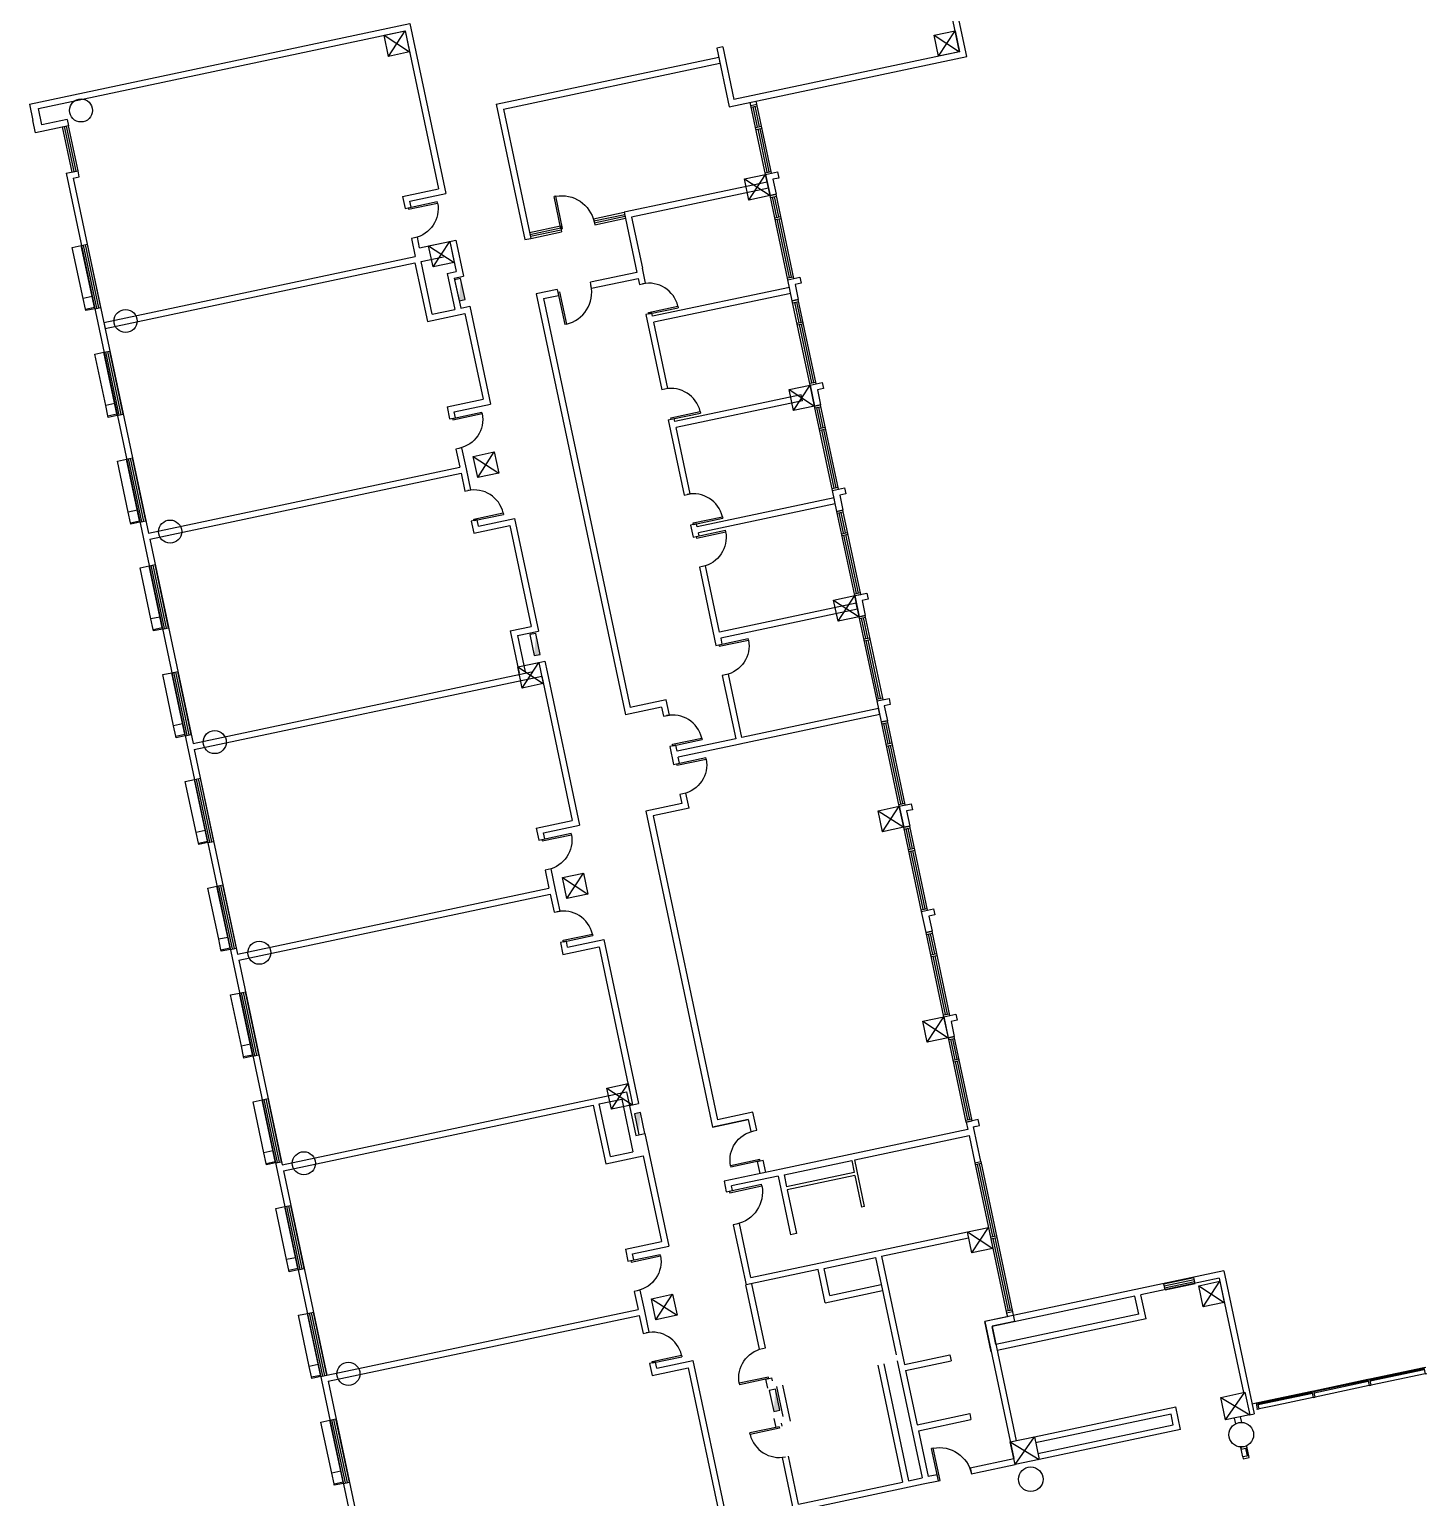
# Model space of a CAD drawing. Header units: millimetres. Extents: x -162945 to 7560, y -3558 to 130718.
# Drawn here: x -160790 to -115377, y 37888 to 85640 of the extents above; entities that cross this region are included whole.
import ezdxf

# ---------------------------------------------------------------- set-up
doc = ezdxf.new("R2010")
doc.units = ezdxf.units.MM
doc.header["$LTSCALE"] = 5
for name, color, linetype in [('A—\\M+5C3C5\\M+5B4B0', 135, 'Continuous'), ('A—\\M+5C7BD\\M+5CCE5', 7, 'Continuous'), ('E-COLS-F3$0$0S-COLS-LINE', 4, 'Continuous'), ('E1-RI-3F$0$A-GLAZ', 6, 'Continuous'), ('E1-RI-3F$0$A-WALL', 7, 'Continuous'), ('E1-RW-3F$0$A-GLAZ-CWMG', 3, 'Continuous'), ('E1-RW-3F$0$A-WALL', 7, 'Continuous'), ('XRE0$0$A-GLAZ-CWMG', 3, 'Continuous'), ('XRE0$0$A-WALL', 7, 'Continuous')]:
    doc.layers.add(name, color=color, linetype=linetype)

msp = doc.modelspace()

# ---------------------------------------------------------------- linework, layer by layer
for p, q in [((-148474, 79837), (-147521, 80039)), ((-148474, 79837), (-148464, 79789)), ((-148464, 79789), (-147510, 79990)), ((-147510, 79990), (-147521, 80039)), ((-143668, 80213), (-143722, 80202)), ((-143500, 79153), (-143722, 80202)), ((-143446, 79164), (-143668, 80213)), ((-143500, 79153), (-143446, 79164)), ((-143599, 77088), (-143545, 77099)), ((-143599, 77088), (-143377, 76038)), ((-143545, 77099), (-143323, 76050)), ((-140650, 76434), (-139696, 76636)), ((-140639, 76385), (-140650, 76434)), ((-140639, 76385), (-139685, 76587)), ((-139696, 76636), (-139685, 76587)), ((-143323, 76050), (-143377, 76038)), ((-147024, 72989), (-146071, 73191)), ((-147014, 72940), (-146060, 73142)), ((-146060, 73142), (-146071, 73191)), ((-139925, 73010), (-138971, 73212)), ((-139914, 72961), (-138961, 73163)), ((-138971, 73212), (-138961, 73163)), ((-147024, 72989), (-147014, 72940)), ((-139914, 72961), (-139925, 73010)), ((-146331, 69712), (-145377, 69914)), ((-146321, 69663), (-145367, 69865)), ((-145377, 69914), (-145367, 69865)), ((-139200, 69586), (-138246, 69788)), ((-139190, 69537), (-138236, 69739)), ((-138246, 69788), (-138236, 69739)), ((-146321, 69663), (-146331, 69712)), ((-139190, 69537), (-139200, 69586)), ((-139107, 69146), (-138153, 69348)), ((-139096, 69097), (-138142, 69299)), ((-138142, 69299), (-138153, 69348)), ((-139107, 69146), (-139096, 69097)), ((-138362, 65624), (-137408, 65826)), ((-138362, 65624), (-138351, 65575)), ((-138351, 65575), (-137397, 65777)), ((-137397, 65777), (-137408, 65826)), ((-139874, 62390), (-138920, 62592)), ((-138920, 62592), (-138910, 62543)), ((-139864, 62341), (-139874, 62390)), ((-139864, 62341), (-138910, 62543)), ((-139740, 61754), (-138786, 61956)), ((-139740, 61754), (-139729, 61705)), ((-139729, 61705), (-138775, 61907)), ((-138775, 61907), (-138786, 61956)), ((-144125, 59293), (-143171, 59495)), ((-144125, 59293), (-144115, 59244)), ((-144115, 59244), (-143161, 59446)), ((-143161, 59446), (-143171, 59495)), ((-143431, 56015), (-142477, 56217)), ((-143421, 55966), (-143431, 56015)), ((-143421, 55966), (-142467, 56168)), ((-142477, 56217), (-142467, 56168)), ((-137032, 48886), (-137986, 48684)), ((-137022, 48837), (-137976, 48635)), ((-137022, 48837), (-137032, 48886)), ((-137986, 48684), (-137976, 48635)), ((-138024, 47858), (-136975, 48080)), ((-138024, 47858), (-138013, 47805)), ((-138013, 47805), (-136963, 48027)), ((-136963, 48027), (-136975, 48080)), ((-141225, 45596), (-140272, 45798)), ((-141225, 45596), (-141215, 45547)), ((-141215, 45547), (-140261, 45749)), ((-140261, 45749), (-140272, 45798)), ((-140532, 42319), (-139578, 42521)), ((-139578, 42521), (-139567, 42472)), ((-140521, 42270), (-140532, 42319)), ((-140521, 42270), (-139567, 42472)), ((-136746, 41808, 0), (-137700, 41606, 0)), ((-137700, 41606, 0), (-137690, 41557, 0)), ((-136736, 41759, 0), (-137690, 41557, 0)), ((-136736, 41759, 0), (-136746, 41808, 0)), ((-136404, 40193, 0), (-137358, 39991, 0)), ((-136394, 40144, 0), (-137348, 39942, 0)), ((-136404, 40193, 0), (-136394, 40144, 0)), ((-137348, 39942, 0), (-137358, 39991, 0)), ((-131394, 39498), (-131448, 39486)), ((-131225, 38437), (-131448, 39486)), ((-131172, 38448), (-131394, 39498)), ((-131225, 38437), (-131172, 38448))]:
    msp.add_line(p, q)
at = {"extrusion": (0, 0, -1)}
for points in [[(146764, 77541), (146959, 77499), (146814, 76814), (146619, 76856)], [(144318, 65997), (144514, 65956), (144369, 65271), (144173, 65312)]]:
    msp.add_lwpolyline(points, close=True, dxfattribs=at)
at = {"extrusion": (0, 0, -1), "elevation": 0}
for points in [[(140967, 49688), (140772, 49730), (140917, 50415), (141113, 50373)], [(136527, 41417), (136723, 41376), (136578, 40691), (136382, 40733)]]:
    msp.add_lwpolyline(points, close=True, dxfattribs=at)
at = {"extrusion": (0, 0, -1)}
for centre, radius, start, end in [((143473, 79158), 1072, 79.5166, 168.0474), ((148469, 79813), 975, 169.5166, -101.9526), ((147019, 72965), 975, 169.5166, -101.9526), ((139102, 69121), 975, 169.5166, -101.9526), ((138356, 65599), 975, 169.5166, -101.9526), ((139734, 61730), 975, 169.5166, -101.9526), ((144120, 59268), 975, 169.5166, -101.9526), ((137027, 48861), 975, -10.4834, 78.0474), ((138018, 47831), 1072, 169.5166, -101.9526), ((141220, 45572), 975, 169.5166, -101.9526), ((136741, 41783, 0), 975, -10.4834, 78.0474), ((131199, 38443), 1072, 79.5166, 168.0474)]:
    msp.add_arc(centre, radius, start, end, dxfattribs=at)
for centre, radius, start, end in [((-140644, 76410), 975, 13.4219, 101.9526), ((-143572, 77093), 1072, -76.5781, 11.9526), ((-139920, 72986), 975, 13.4219, 101.9526), ((-146326, 69687), 975, 13.4219, 101.9526), ((-139195, 69561), 975, 13.4219, 101.9526), ((-139869, 62366), 975, 13.4219, 101.9526), ((-143426, 55991), 975, 13.4219, 101.9526), ((-140527, 42294), 975, 13.4219, 101.9526), ((-136399, 40169, 0), 975, -166.5781, -78.0474)]:
    msp.add_arc(centre, radius, start, end)
for points in [[(146764, 77541), (146764, 77541), (146619, 76856), (146814, 76814)], [(144318, 65997), (144318, 65997), (144173, 65312), (144369, 65271)], [(140967, 49688), (140967, 49688), (141113, 50373), (140917, 50415)], [(136527, 41417), (136527, 41417), (136382, 40733), (136578, 40691)]]:
    msp.add_solid(points, dxfattribs=at)
at = {"layer": 'A—\\M+5C3C5\\M+5B4B0'}
for p, q in [((-136845, 80919), (-137322, 83169)), ((-137309, 83111), (-137114, 83152)), ((-137103, 82459), (-137244, 83124)), ((-137038, 82473), (-137179, 83138)), ((-136650, 80961), (-137126, 83211)), ((-159402, 81000), (-159712, 82467)), ((-159336, 81013), (-159647, 82481)), ((-159271, 81027), (-159582, 82495)), ((-159206, 81041), (-159517, 82508)), ((-137168, 82445), (-136972, 82487)), ((-137156, 82387), (-136960, 82428)), ((-136793, 80992), (-137091, 82400)), ((-136727, 81005), (-137026, 82414)), ((-136858, 80978), (-136662, 81019)), ((-136120, 77495), (-136700, 80234)), ((-135925, 77536), (-136505, 80276)), ((-136688, 80176), (-136492, 80217)), ((-136482, 79524), (-136623, 80189)), ((-136417, 79538), (-136558, 80203)), ((-142444, 79478), (-141441, 79691)), ((-142444, 79478), (-142403, 79283)), ((-142430, 79410), (-141427, 79622)), ((-142417, 79351), (-141414, 79564)), ((-142403, 79283), (-141400, 79495)), ((-136547, 79510), (-136351, 79552)), ((-136535, 79452), (-136339, 79493)), ((-136068, 77567), (-136469, 79465)), ((-136002, 77581), (-136404, 79479)), ((-144523, 79038), (-143520, 79251)), ((-144509, 78970), (-143506, 79182)), ((-144496, 78911), (-143493, 79123)), ((-144482, 78843), (-143479, 79055)), ((-143520, 79251), (-143479, 79055)), ((-158665, 76556), (-159100, 78610)), ((-158600, 76570), (-159034, 78624)), ((-158534, 76583), (-158969, 78638)), ((-158469, 76597), (-158904, 78652)), ((-136133, 77554), (-135937, 77595)), ((-135396, 74071), (-135976, 76810)), ((-135963, 76751), (-135767, 76793)), ((-135757, 76100), (-135898, 76765)), ((-135692, 76114), (-135833, 76779)), ((-135200, 74112), (-135780, 76852)), ((-135822, 76086), (-135627, 76128)), ((-135810, 76027), (-135614, 76069)), ((-135343, 74143), (-135745, 76041)), ((-135278, 74157), (-135679, 76055)), ((-157930, 73083), (-158364, 75137)), ((-157864, 73096), (-158299, 75151)), ((-157799, 73110), (-158234, 75165)), ((-157734, 73124), (-158169, 75179)), ((-135408, 74130), (-135212, 74171)), ((-134671, 70647), (-135251, 73386)), ((-135238, 73327), (-135043, 73369)), ((-135032, 72676), (-135173, 73341)), ((-134967, 72690), (-135108, 73355)), ((-134475, 70688), (-135055, 73427)), ((-135097, 72662), (-134902, 72703)), ((-135085, 72603), (-134889, 72645)), ((-134618, 70719), (-135020, 72617)), ((-134553, 70733), (-134955, 72631)), ((-157194, 69610), (-157629, 71664)), ((-157129, 69623), (-157564, 71678)), ((-157064, 69637), (-157499, 71692)), ((-156999, 69651), (-157434, 71706)), ((-134683, 70705), (-134488, 70747)), ((-133946, 67223), (-134526, 69962)), ((-134513, 69903), (-134318, 69945)), ((-134307, 69252), (-134448, 69917)), ((-134242, 69266), (-134383, 69931)), ((-133750, 67264), (-134330, 70003)), ((-134373, 69238), (-134177, 69279)), ((-134360, 69179), (-134164, 69221)), ((-133893, 67295), (-134295, 69193)), ((-133828, 67309), (-134230, 69207)), ((-156459, 66137), (-156894, 68191)), ((-156394, 66150), (-156829, 68205)), ((-156329, 66164), (-156764, 68219)), ((-156263, 66178), (-156698, 68233)), ((-133958, 67281), (-133763, 67323)), ((-133221, 63799), (-133801, 66538)), ((-133789, 66479), (-133593, 66521)), ((-133582, 65828), (-133723, 66493)), ((-133517, 65841), (-133658, 66507)), ((-133025, 63840), (-133605, 66579)), ((-133648, 65814), (-133452, 65855)), ((-133635, 65755), (-133440, 65797)), ((-133168, 63871), (-133570, 65769)), ((-133103, 63885), (-133505, 65783)), ((-155724, 62664), (-156159, 64718)), ((-155659, 62677), (-156094, 64732)), ((-155593, 62691), (-156028, 64746)), ((-155528, 62705), (-155963, 64759)), ((-133233, 63857), (-133038, 63899)), ((-132496, 60374), (-133076, 63114)), ((-133064, 63055), (-132868, 63096)), ((-132858, 62404), (-132998, 63069)), ((-132792, 62417), (-132933, 63083)), ((-132301, 60416), (-132880, 63155)), ((-132923, 62390), (-132727, 62431)), ((-132910, 62331), (-132715, 62372)), ((-132443, 60447), (-132845, 62345)), ((-132378, 60461), (-132780, 62359)), ((-154989, 59191), (-155424, 61245)), ((-154923, 59204), (-155358, 61259)), ((-154858, 59218), (-155293, 61273)), ((-154793, 59232), (-155228, 61286)), ((-132509, 60433), (-132313, 60475)), ((-131576, 56992), (-132156, 59731)), ((-131771, 56950), (-132351, 59690)), ((-132339, 59631), (-132143, 59672)), ((-132133, 58979), (-132274, 59645)), ((-132068, 58993), (-132208, 59658)), ((-132198, 58966), (-132002, 59007)), ((-132186, 58907), (-131990, 58948)), ((-131719, 57023), (-132120, 58921)), ((-131653, 57037), (-132055, 58935)), ((-154188, 55731), (-154623, 57786)), ((-154123, 55745), (-154558, 57800)), ((-154058, 55759), (-154493, 57813)), ((-154253, 55718), (-154688, 57772)), ((-131784, 57009), (-131588, 57050)), ((-131046, 53526), (-131626, 56265)), ((-131614, 56207), (-131418, 56248)), ((-131408, 55555), (-131549, 56221)), ((-131343, 55569), (-131483, 56234)), ((-130851, 53568), (-131431, 56307)), ((-131473, 55541), (-131277, 55583)), ((-131461, 55483), (-131265, 55524)), ((-130994, 53599), (-131395, 55497)), ((-130928, 53612), (-131330, 55510)), ((-153518, 52244), (-153953, 54299)), ((-153453, 52258), (-153888, 54313)), ((-153388, 52272), (-153823, 54327)), ((-153323, 52286), (-153758, 54340)), ((-131059, 53585), (-130863, 53626)), ((-130322, 50102), (-130901, 52841)), ((-130889, 52783), (-130693, 52824)), ((-130683, 52131), (-130824, 52796)), ((-130618, 52145), (-130759, 52810)), ((-130126, 50143), (-130706, 52883)), ((-130748, 52117), (-130553, 52159)), ((-130736, 52059), (-130540, 52100)), ((-130269, 50175), (-130671, 52072)), ((-130204, 50188), (-130605, 52086)), ((-152783, 48771), (-153218, 50826)), ((-152718, 48785), (-153153, 50840)), ((-152653, 48799), (-153088, 50854)), ((-152587, 48813), (-153022, 50867)), ((-130334, 50161), (-130138, 50202)), ((-130042, 48781), (-129007, 43890)), ((-130042, 48781), (-129007, 43890)), ((-130030, 48723), (-129834, 48764)), ((-130030, 48723), (-129834, 48764)), ((-129964, 48736), (-129465, 46379)), ((-129964, 48736), (-129465, 46379)), ((-129899, 48750), (-129400, 46392)), ((-129899, 48750), (-129400, 46392)), ((-129846, 48823), (-128811, 43931)), ((-129846, 48823), (-128811, 43931)), ((-152048, 45298), (-152483, 47353)), ((-151983, 45312), (-152418, 47367)), ((-151917, 45326), (-152352, 47381)), ((-151852, 45340), (-152287, 47394)), ((-129530, 46365), (-129335, 46406)), ((-129518, 46306), (-129322, 46348)), ((-129518, 46306), (-129322, 46348)), ((-129453, 46320), (-128954, 43962)), ((-129453, 46320), (-128954, 43962)), ((-129388, 46334), (-128888, 43976)), ((-129388, 46334), (-128888, 43976)), ((-123894, 44844), (-122916, 45051)), ((-123894, 44844), (-122916, 45051)), ((-123880, 44779), (-122902, 44986)), ((-123880, 44779), (-122902, 44986)), ((-123866, 44714), (-122888, 44921)), ((-123866, 44714), (-122888, 44921)), ((-122874, 44856), (-122916, 45051)), ((-122874, 44856), (-122916, 45051)), ((-123853, 44649), (-123894, 44844)), ((-123853, 44649), (-123894, 44844)), ((-123853, 44649), (-122874, 44856)), ((-123853, 44649), (-122874, 44856)), ((-128823, 43990), (-129019, 43948)), ((-128823, 43990), (-129019, 43948)), ((-151313, 41825), (-151748, 43880)), ((-151247, 41839), (-151682, 43894)), ((-151182, 41853), (-151617, 43907)), ((-151117, 41867), (-151552, 43921)), ((-115435, 42112), (-117196, 41739)), ((-115428, 42082), (-117189, 41709)), ((-117184, 41685), (-115423, 42057)), ((-115423, 42057), (-115428, 42082)), ((-117254, 41727), (-119015, 41354)), ((-117248, 41697), (-119009, 41324)), ((-119004, 41299), (-117243, 41672)), ((-117243, 41672), (-117248, 41697)), ((-117189, 41709), (-117184, 41685)), ((-115393, 41916), (-117154, 41544)), ((-119074, 41342), (-120835, 40969)), ((-119068, 41312), (-120829, 40939)), ((-120823, 40914), (-119062, 41287)), ((-119033, 41146), (-120360, 40865)), ((-119062, 41287), (-119068, 41312)), ((-119009, 41324), (-119004, 41299)), ((-117213, 41531), (-118974, 41158)), ((-120894, 40956), (-121021, 40930)), ((-120894, 40956), (-121021, 40930)), ((-120835, 40969), (-120894, 40956)), ((-120894, 40956), (-120852, 40761)), ((-120852, 40761), (-120882, 40755)), ((-120852, 40761), (-120794, 40773)), ((-120794, 40773), (-120835, 40969)), ((-120360, 40865), (-120794, 40773)), ((-150577, 38352), (-151012, 40407)), ((-150512, 38366), (-150947, 40421)), ((-150447, 38380), (-150882, 40434)), ((-150382, 38394), (-150817, 40448)), ((-121192, 39564), (-121388, 39523)), ((-121388, 39523), (-121376, 39464)), ((-121322, 39211), (-121386, 39513)), ((-121376, 39464), (-121180, 39506)), ((-121126, 39252), (-121322, 39211)), ((-121322, 39211), (-121309, 39152)), ((-121309, 39152), (-121114, 39194)), ((-121235, 39494), (-121181, 39241)), ((-121156, 39246), (-121210, 39499)), ((-121180, 39506), (-121192, 39564)), ((-121126, 39252), (-121190, 39555)), ((-121114, 39194), (-121126, 39252))]:
    msp.add_line(p, q, dxfattribs=at)
at = {"layer": 'A—\\M+5C3C5\\M+5B4B0', "extrusion": (0, 0, -1)}
for p, q in [((-115376, 42125), (-115435, 42112)), ((-115435, 42112), (-115393, 41916)), ((-117196, 41739), (-117254, 41727)), ((-117254, 41727), (-117213, 41531)), ((-117154, 41544), (-117196, 41739)), ((-115393, 41916), (-115335, 41929)), ((-119015, 41354), (-119074, 41342)), ((-119074, 41342), (-119033, 41146)), ((-119033, 41146), (-118974, 41158)), ((-118974, 41158), (-119015, 41354)), ((-117213, 41531), (-117154, 41544))]:
    msp.add_line(p, q, dxfattribs=at)
at = {"layer": 'A—\\M+5C3C5\\M+5B4B0', "color": 8}
for points in [[(-158748, 76947), (-159041, 76885), (-159393, 78548), (-159100, 78610)], [(-158969, 76543), (-159041, 76885), (-159041, 76885)], [(-158665, 76556), (-158958, 76494), (-158969, 76543), (-158675, 76605)], [(-158012, 73474), (-158306, 73412), (-158658, 75075), (-158364, 75137)], [(-158233, 73069), (-158306, 73412), (-158306, 73412)], [(-157930, 73083), (-158223, 73021), (-158233, 73069), (-157940, 73132)], [(-157277, 70001), (-157571, 69939), (-157923, 71602), (-157629, 71664)], [(-157498, 69596), (-157571, 69939), (-157571, 69939)], [(-157194, 69610), (-157488, 69548), (-157498, 69596), (-157205, 69659)], [(-156542, 66528), (-156835, 66466), (-157188, 68129), (-156894, 68191)], [(-156763, 66123), (-156835, 66466), (-156835, 66466)], [(-156459, 66137), (-156753, 66074), (-156763, 66123), (-156469, 66186)], [(-155807, 63055), (-156100, 62993), (-156452, 64656), (-156159, 64718)], [(-156028, 62650), (-156100, 62993), (-156100, 62993)], [(-155724, 62664), (-156017, 62601), (-156028, 62650), (-155734, 62713)], [(-155072, 59582), (-155365, 59520), (-155717, 61183), (-155424, 61245)], [(-155293, 59177), (-155365, 59520), (-155365, 59520)], [(-154989, 59191), (-155282, 59128), (-155293, 59177), (-154999, 59239)], [(-154336, 56109), (-154630, 56047), (-154982, 57710), (-154688, 57772)], [(-154557, 55704), (-154630, 56047), (-154630, 56047)], [(-154253, 55718), (-154547, 55655), (-154557, 55704), (-154264, 55766)], [(-153601, 52636), (-153895, 52574), (-154247, 54237), (-153953, 54299)], [(-153822, 52231), (-153895, 52574), (-153895, 52574)], [(-153518, 52244), (-153812, 52182), (-153822, 52231), (-153529, 52293)], [(-152866, 49163), (-153159, 49101), (-153511, 50764), (-153218, 50826)], [(-153087, 48758), (-153159, 49101), (-153159, 49101)], [(-152783, 48771), (-153077, 48709), (-153087, 48758), (-152793, 48820)], [(-152131, 45690), (-152424, 45628), (-152776, 47291), (-152483, 47353)], [(-152352, 45285), (-152424, 45628), (-152424, 45628)], [(-152048, 45298), (-152341, 45236), (-152352, 45285), (-152058, 45347)], [(-151395, 42217), (-151689, 42155), (-152041, 43818), (-151748, 43880)], [(-151616, 41812), (-151689, 42155), (-151689, 42155)], [(-151313, 41825), (-151606, 41763), (-151616, 41812), (-151323, 41874)], [(-150660, 38744), (-150954, 38682), (-151306, 40345), (-151012, 40407)], [(-150881, 38339), (-150954, 38682), (-150954, 38682)], [(-150577, 38352), (-150871, 38290), (-150881, 38339), (-150588, 38401)]]:
    msp.add_lwpolyline(points, dxfattribs=at)
at = {"layer": 'A—\\M+5C7BD\\M+5CCE5'}
for p, q in [((-130299, 84758), (-131293, 89454)), ((-130299, 84758), (-131293, 89454)), ((-130536, 84912), (-131447, 89217)), ((-130536, 84912), (-131447, 89217)), ((-160790, 83210), (-148414, 85830)), ((-160494, 83068), (-148568, 85593)), ((-148568, 85593), (-147481, 80456)), ((-148414, 85830), (-147244, 80302)), ((-138236, 85071), (-137874, 83359)), ((-138236, 85071), (-137874, 83359)), ((-145610, 83204), (-138370, 84736)), ((-145372, 83049), (-138328, 84541)), ((-138370, 84736), (-138328, 84541)), ((-130536, 84912), (-137874, 83359)), ((-130536, 84912), (-137874, 83359)), ((-160790, 83210), (-160676, 82672)), ((-145610, 83204), (-144678, 78801)), ((-137322, 83169), (-137342, 83267)), ((-137322, 83169), (-137126, 83211)), ((-137126, 83211), (-137147, 83309)), ((-160594, 82280), (-160676, 82672)), ((-160381, 82530), (-160494, 83068)), ((-159558, 82704), (-160381, 82530)), ((-159558, 82704), (-159517, 82508)), ((-145372, 83049), (-144482, 78843)), ((-159517, 82508), (-160594, 82280)), ((-159597, 80958), (-159206, 81041)), ((-159597, 80958), (-149764, 34512)), ((-159360, 80804), (-159165, 80845)), ((-159360, 80804), (-156916, 69260)), ((-159165, 80845), (-159206, 81041)), ((-136845, 80919), (-136650, 80961)), ((-148655, 80208), (-147481, 80456)), ((-148418, 80054), (-147244, 80302)), ((-136794, 80675), (-141441, 79691)), ((-136752, 80479), (-141204, 79536)), ((-148655, 80208), (-148572, 79817)), ((-148572, 79817), (-148376, 79858)), ((-148376, 79858), (-148418, 80054)), ((-141441, 79691), (-141027, 77734)), ((-141204, 79536), (-140852, 77873)), ((-148170, 78880), (-148365, 78838)), ((-148365, 78838), (-148241, 78251)), ((-148097, 78537), (-148170, 78880)), ((-144678, 78801), (-144482, 78843)), ((-148097, 78537), (-146923, 78786)), ((-147119, 78744), (-146912, 77766)), ((-146923, 78786), (-146675, 77612)), ((-158366, 76108), (-148241, 78251)), ((-158324, 75912), (-148248, 78045)), ((-148248, 78045), (-147844, 76138)), ((-148052, 78087), (-147319, 78242)), ((-147690, 76375), (-148052, 78087)), ((-147205, 77704), (-146912, 77766)), ((-147205, 77704), (-146957, 76530)), ((-146968, 77550), (-146675, 77612)), ((-146968, 77550), (-146761, 76571)), ((-141027, 77734), (-142543, 77413)), ((-142502, 77218), (-142543, 77413)), ((-142502, 77218), (-140986, 77539)), ((-140986, 77539), (-140944, 77343)), ((-143619, 77185), (-144305, 77040)), ((-144305, 77040), (-141405, 63344)), ((-144068, 76886), (-143578, 76990)), ((-144068, 76886), (-141251, 63581)), ((-143619, 77185), (-143578, 76990)), ((-136069, 77250), (-140521, 76308)), ((-136027, 77055), (-140479, 76112)), ((-147690, 76375), (-146957, 76530)), ((-146761, 76571), (-146467, 76634)), ((-146467, 76634), (-145794, 73454)), ((-140541, 76406), (-140737, 76365)), ((-140521, 76308), (-140541, 76406)), ((-158366, 76108), (-158324, 75912)), ((-147844, 76138), (-146624, 76396)), ((-146622, 76396), (-146031, 73608)), ((-140737, 76365), (-140219, 73919)), ((-140024, 73960), (-140479, 76112)), ((-147205, 73360), (-146031, 73608)), ((-140024, 73960), (-140219, 73919)), ((-135687, 73754), (-139796, 72884)), ((-135645, 73558), (-139754, 72688)), ((-135645, 73558), (-135687, 73754)), ((-147205, 73360), (-147122, 72969)), ((-146968, 73206), (-145794, 73454)), ((-146927, 73010), (-146968, 73206)), ((-147122, 72969), (-146927, 73010)), ((-140012, 72940), (-139817, 72982)), ((-140012, 72940), (-139494, 70495)), ((-139796, 72884), (-139817, 72982)), ((-139299, 70536), (-139754, 72688)), ((-146719, 72032), (-146915, 71990)), ((-146915, 71990), (-146791, 71403)), ((-146554, 71249), (-146719, 72032)), ((-156916, 69260), (-146791, 71403)), ((-156874, 69064), (-146749, 71207)), ((-146749, 71207), (-146625, 70621)), ((-146430, 70662), (-146574, 71347)), ((-146625, 70621), (-146430, 70662)), ((-139494, 70495), (-139299, 70536)), ((-134619, 70402), (-139071, 69460)), ((-134578, 70207), (-139030, 69264)), ((-134578, 70207), (-134619, 70402)), ((-146181, 69488), (-145009, 69736)), ((-145007, 69736), (-144231, 66068)), ((-146223, 69684), (-146418, 69642)), ((-146418, 69642), (-146336, 69251)), ((-146336, 69251), (-145161, 69499)), ((-146181, 69488), (-146223, 69684)), ((-145161, 69499), (-144467, 66222)), ((-139092, 69558), (-139287, 69516)), ((-139287, 69516), (-139246, 69321)), ((-139246, 69321), (-139205, 69125)), ((-139071, 69460), (-139092, 69558)), ((-139009, 69166), (-139030, 69264)), ((-156874, 69064), (-155466, 62412)), ((-139205, 69125), (-139009, 69166)), ((-138802, 68188), (-138997, 68147)), ((-138997, 68147), (-138459, 65603)), ((-138346, 66036), (-138802, 68188)), ((-133894, 66978), (-138346, 66036)), ((-133853, 66782), (-133894, 66978)), ((-133853, 66782), (-138305, 65840)), ((-145152, 66077), (-144468, 66222)), ((-145152, 66077), (-144862, 64707)), ((-144915, 65923), (-144231, 66068)), ((-144915, 65923), (-144667, 64749)), ((-138459, 65603), (-138263, 65644)), ((-138305, 65840), (-138263, 65644)), ((-144317, 65027), (-144024, 65089)), ((-144024, 65089), (-143951, 64747)), ((-155466, 62412), (-144460, 64741)), ((-155425, 62216), (-144126, 64608)), ((-144126, 64608), (-143132, 59912)), ((-143951, 64747), (-142895, 59758)), ((-138056, 64666), (-138252, 64625)), ((-138252, 64625), (-137817, 62570)), ((-137621, 62612), (-138056, 64666)), ((-140231, 63592), (-141405, 63344)), ((-140077, 63830), (-141251, 63581)), ((-140231, 63592), (-140169, 63299)), ((-139973, 63340), (-140077, 63830)), ((-133169, 63554), (-137621, 62612)), ((-133128, 63358), (-133169, 63554)), ((-140169, 63299), (-139973, 63340)), ((-133128, 63358), (-137678, 62395)), ((-137817, 62570), (-139725, 62166)), ((-155425, 62216), (-154016, 55563)), ((-139766, 62362), (-139962, 62321)), ((-139962, 62321), (-139837, 61734)), ((-139725, 62166), (-139766, 62362)), ((-137675, 62396), (-139683, 61971)), ((-139837, 61734), (-139642, 61775)), ((-139642, 61775), (-139683, 61971)), ((-139435, 60797), (-139630, 60755)), ((-139630, 60755), (-139568, 60462)), ((-139331, 60308), (-139435, 60797)), ((-139568, 60462), (-140742, 60213)), ((-140742, 60213), (-138567, 49941)), ((-139331, 60308), (-140505, 60059)), ((-144306, 59663), (-143134, 59911)), ((-144069, 59509), (-142897, 59757)), ((-140505, 60059), (-138413, 50178)), ((-144306, 59663), (-144223, 59272)), ((-144223, 59272), (-144027, 59313)), ((-144027, 59313), (-144069, 59509)), ((-143820, 58335), (-144016, 58294)), ((-144016, 58294), (-143891, 57707)), ((-143675, 57650), (-143820, 58335)), ((-154016, 55563), (-143891, 57707)), ((-153975, 55368), (-143850, 57511)), ((-143850, 57511), (-143726, 56924)), ((-143530, 56965), (-143675, 57650)), ((-143726, 56924), (-143530, 56965)), ((-143323, 55987), (-143519, 55946)), ((-143519, 55946), (-143436, 55554)), ((-143282, 55791), (-143323, 55987)), ((-143282, 55791), (-142110, 56039)), ((-142108, 56040), (-140979, 50708)), ((-143436, 55554), (-142264, 55802)), ((-142262, 55803), (-141268, 51107)), ((-153975, 55368), (-152567, 48715)), ((-152567, 48715), (-141366, 51086)), ((-152525, 48519), (-142449, 50653)), ((-142449, 50653), (-142045, 48745)), ((-142253, 50694), (-141520, 50849)), ((-141891, 48985), (-142253, 50694)), ((-141520, 50849), (-141158, 49137)), ((-141366, 51086), (-141066, 49668)), ((-141273, 50646), (-140979, 50708)), ((-137410, 50186), (-138567, 49941)), ((-138567, 49941), (-137410, 50186)), ((-137256, 50423), (-138413, 50178)), ((-137410, 50186), (-137327, 49795)), ((-137131, 49836), (-137256, 50423)), ((-141066, 49668), (-140772, 49730)), ((-140772, 49730), (-139995, 46061)), ((-137327, 49795), (-137131, 49836)), ((-130270, 49858), (-136336, 48574)), ((-130085, 49948), (-130006, 49964)), ((-133946, 48875), (-130228, 49662)), ((-130228, 49662), (-130042, 48781)), ((-142045, 48745), (-140823, 49003)), ((-141891, 48982), (-141158, 49137)), ((-140823, 49003), (-140233, 46215)), ((-137120, 48816), (-136924, 48858)), ((-137120, 48816), (-137037, 48425)), ((-136841, 48466), (-136924, 48858)), ((-136245, 48388), (-134044, 48854)), ((-134044, 48854), (-133961, 48463)), ((-133625, 47359), (-133946, 48875)), ((-130042, 48781), (-129846, 48823)), ((-152525, 48519), (-151117, 41867)), ((-136336, 48574), (-138194, 48180)), ((-136440, 48347), (-137957, 48026)), ((-136440, 48347), (-136037, 46440)), ((-136245, 48388), (-136162, 47997)), ((-133961, 48463), (-136162, 47997)), ((-133940, 48365), (-136141, 47899)), ((-133940, 48365), (-133723, 47338)), ((-138194, 48180), (-138122, 47838)), ((-138122, 47838), (-137926, 47879)), ((-137926, 47879), (-137957, 48026)), ((-136141, 47899), (-135841, 46481)), ((-133625, 47359), (-133723, 47338)), ((-137698, 46803), (-137894, 46761)), ((-137326, 45042), (-137698, 46803)), ((-137894, 46761), (-137480, 44805)), ((-137326, 45042), (-130282, 46533)), ((-135841, 46481), (-136037, 46440)), ((-133077, 45737), (-130240, 46337)), ((-141406, 45967), (-140233, 46215)), ((-141406, 45967), (-141323, 45576)), ((-141169, 45813), (-139995, 46061)), ((-141323, 45576), (-141128, 45617)), ((-141128, 45617), (-141169, 45813)), ((-133273, 45695), (-132603, 42531)), ((-133077, 45737), (-132332, 42215)), ((-134905, 44225), (-135132, 45302)), ((-134750, 44462), (-134937, 45343)), ((-121937, 45259), (-129715, 43612)), ((-121937, 45259), (-129715, 43612)), ((-122091, 45022), (-124635, 44483)), ((-122091, 45022), (-124635, 44483)), ((-122091, 45022), (-121304, 41304)), ((-122091, 45022), (-121304, 41304)), ((-121937, 45259), (-120954, 40612)), ((-121937, 45259), (-120954, 40612)), ((-140921, 44639), (-141116, 44597)), ((-141116, 44597), (-140992, 44010)), ((-140776, 43954), (-140921, 44639)), ((-137041, 42716), (-137483, 44804)), ((-136845, 42758, 0), (-137287, 44846)), ((-134905, 44225), (-133045, 44619)), ((-134750, 44462), (-133087, 44814)), ((-124830, 44442), (-129478, 43458)), ((-124830, 44442), (-129478, 43458)), ((-124706, 43855), (-124830, 44442)), ((-124706, 43855), (-124830, 44442)), ((-124469, 43700), (-124635, 44483)), ((-124469, 43700), (-124635, 44483)), ((-151117, 41867), (-140992, 44010)), ((-140631, 43269), (-140776, 43954)), ((-151076, 41671), (-140951, 43815)), ((-140951, 43815), (-140826, 43228)), ((-129508, 42633), (-129715, 43612)), ((-129508, 42633), (-129715, 43612)), ((-129714, 43612), (-128772, 39161)), ((-128981, 43768), (-129712, 43613)), ((-129354, 42871), (-129478, 43458)), ((-129354, 42871), (-129478, 43458)), ((-129477, 43458), (-128690, 39740)), ((-128744, 43613), (-129474, 43459)), ((-124706, 43855), (-129354, 42871)), ((-124706, 43855), (-129354, 42871)), ((-124469, 43700), (-129312, 42675)), ((-124469, 43700), (-129312, 42675)), ((-128811, 43931), (-129007, 43890)), ((-129007, 43890), (-128981, 43768)), ((-128811, 43931), (-128744, 43613)), ((-140826, 43228), (-140631, 43269)), ((-137041, 42716, 0), (-136845, 42758, 0)), ((-132332, 42215, 0), (-130850, 42529, 0)), ((-130850, 42529, 0), (-130808, 42333, 0)), ((-140423, 42291), (-140619, 42249)), ((-140619, 42249), (-140536, 41858)), ((-140536, 41858), (-139363, 42106)), ((-140382, 42095), (-140423, 42291)), ((-140382, 42095), (-139208, 42343)), ((-139363, 42106), (-138270, 36946)), ((-139208, 42343), (-138075, 36987)), ((-133198, 42201), (-132392, 38394)), ((-133003, 42242), (-132197, 38436)), ((-132562, 42336), (-131756, 38529)), ((-132290, 42019), (-130808, 42333)), ((-151076, 41671), (-149646, 34921)), ((-136834, 41738, 0), (-136638, 41779, 0)), ((-136771, 41444, 0), (-136834, 41738, 0)), ((-136617, 41681, 0), (-136638, 41779, 0)), ((-136034, 40374, 0), (-136282, 41548)), ((-132290, 42019), (-131918, 40258)), ((-136271, 40528, 0), (-136478, 41507)), ((-131918, 40258), (-130206, 40621)), ((-130206, 40621), (-130164, 40425)), ((-128103, 39864), (-123505, 40838)), ((-128103, 39864), (-123505, 40838)), ((-123659, 40601), (-128062, 39669)), ((-123659, 40601), (-128062, 39669)), ((-123587, 40258), (-123659, 40601)), ((-123587, 40258), (-123659, 40601)), ((-123350, 40104), (-123505, 40838)), ((-123350, 40104), (-123505, 40838)), ((-121100, 40581), (-120954, 40612)), ((-121100, 40581), (-120954, 40612)), ((-136502, 40173), (-136564, 40466)), ((-136307, 40214), (-136327, 40312)), ((-131876, 40063), (-130164, 40425)), ((-127989, 39326), (-123587, 40258)), ((-127989, 39326), (-123587, 40258)), ((-121551, 40293), (-121590, 40477)), ((-121356, 40334), (-121395, 40518)), ((-131876, 40063), (-131560, 38571)), ((-123350, 40104), (-127948, 39131)), ((-123350, 40104), (-127948, 39131)), ((-135924, 37442), (-136295, 39194)), ((-135770, 37679), (-136099, 39236)), ((-130191, 38861), (-128772, 39161)), ((-130191, 38861), (-130149, 38665)), ((-130149, 38665), (-129954, 38706)), ((-129954, 38706), (-128731, 38965)), ((-135924, 37442), (-131718, 38333)), ((-135770, 37679), (-132392, 38394)), ((-132197, 38436), (-131756, 38529)), ((-131715, 38334), (-131225, 38437)), ((-131267, 38633), (-131560, 38571)), ((-131225, 38437), (-131267, 38633))]:
    msp.add_line(p, q, dxfattribs=at)
for points in [[(-138236, 85071), (-138432, 85030), (-138028, 83122), (-130299, 84758)], [(-138236, 85071), (-138432, 85030), (-138028, 83122), (-130299, 84758)], [(-136845, 80919), (-136454, 81002), (-136413, 80806), (-136608, 80765), (-136505, 80276), (-136700, 80234), (-136845, 80919)], [(-140944, 77343), (-140749, 77384), (-140852, 77873)], [(-136120, 77495), (-135729, 77578), (-135688, 77382), (-135883, 77341), (-135780, 76852), (-135976, 76810), (-136120, 77495)], [(-135396, 74071), (-135004, 74154), (-134963, 73958), (-135159, 73917), (-135055, 73427), (-135251, 73386), (-135396, 74071)], [(-134671, 70647), (-134279, 70730), (-134238, 70534), (-134434, 70492), (-134330, 70003), (-134526, 69962), (-134671, 70647)], [(-133946, 67223), (-133555, 67305), (-133513, 67110), (-133709, 67068), (-133605, 66579), (-133801, 66538), (-133946, 67223)], [(-133709, 67068), (-133709, 67068)], [(-133221, 63799), (-132830, 63881), (-132788, 63686), (-132984, 63644), (-132880, 63155), (-133076, 63114), (-133221, 63799)], [(-132496, 60374), (-132105, 60457), (-132063, 60262), (-132259, 60220), (-132156, 59731), (-132351, 59690), (-132496, 60374)], [(-131771, 56950), (-131380, 57033), (-131339, 56837), (-131534, 56796), (-131431, 56307), (-131626, 56265), (-131771, 56950)], [(-131046, 53526), (-130655, 53609), (-130614, 53413), (-130809, 53372), (-130706, 52883), (-130901, 52841), (-131046, 53526)], [(-129846, 48823), (-130085, 49948), (-129889, 49989), (-129930, 50185), (-130322, 50102), (-130270, 49858)], [(-130282, 46533), (-129597, 46678), (-129452, 45993), (-130137, 45848), (-130282, 46533)], [(-134937, 45343), (-133273, 45695)], [(-135132, 45302), (-137480, 44805)], [(-128886, 39699), (-128103, 39865), (-127948, 39131), (-128731, 38965), (-128886, 39699)]]:
    msp.add_lwpolyline(points, dxfattribs=at)
at = {"layer": 'Defpoints'}
for p, q in [((-149108, 84763), (-148568, 85593)), ((-131221, 84767), (-130681, 85597)), ((-149253, 85448), (-148423, 84908)), ((-131366, 85452), (-130536, 84912)), ((-137531, 80774), (-136701, 80234)), ((-137386, 80089), (-136846, 80919)), ((-147803, 78600), (-146973, 78060)), ((-147658, 77915), (-147118, 78744)), ((-135936, 73241), (-135396, 74071)), ((-136081, 73926), (-135251, 73386)), ((-146353, 71751), (-145524, 71211)), ((-146208, 71066), (-145669, 71896)), ((-134631, 67078), (-133802, 66538)), ((-134486, 66393), (-133947, 67223)), ((-144759, 64218), (-144219, 65048)), ((-144904, 64903), (-144074, 64363)), ((-133182, 60229), (-132352, 59690)), ((-133037, 59545), (-132497, 60374)), ((-143454, 58055), (-142624, 57515)), ((-143309, 57370), (-142769, 58200)), ((-131587, 52696), (-131047, 53526)), ((-131732, 53381), (-130902, 52841)), ((-142004, 51207), (-141174, 50667)), ((-141859, 50522), (-141319, 51352)), ((-130282, 46533), (-129452, 45993)), ((-130137, 45848), (-129597, 46678)), ((-122611, 44094), (-122071, 44924)), ((-140410, 43674), (-139870, 44503)), ((-122756, 44779), (-121926, 44239)), ((-140555, 44358), (-139725, 43818)), ((-122038, 41149), (-121100, 40580)), ((-121883, 40415), (-121256, 41314)), ((-128887, 39699), (-127949, 39131)), ((-128731, 38965), (-128104, 39864))]:
    msp.add_line(p, q, dxfattribs=at)
at = {"layer": 'E-COLS-F3$0$0S-COLS-LINE', "color": 255}
for points in [[(-149253, 85448), (-148568, 85593), (-148423, 84908), (-149108, 84763)], [(-131366, 85452), (-130681, 85597), (-130536, 84912), (-131221, 84767)], [(-137531, 80774), (-136846, 80919), (-136701, 80234), (-137386, 80089)], [(-147803, 78600), (-147118, 78744), (-146973, 78060), (-147658, 77915)], [(-136081, 73926), (-135396, 74071), (-135251, 73386), (-135936, 73241)], [(-146353, 71751), (-145669, 71896), (-145524, 71211), (-146208, 71066)], [(-134631, 67078), (-133947, 67223), (-133802, 66538), (-134486, 66393)], [(-144904, 64903), (-144219, 65048), (-144074, 64363), (-144759, 64218)], [(-133182, 60229), (-132497, 60374), (-132352, 59690), (-133037, 59545)], [(-143454, 58055), (-142769, 58200), (-142624, 57515), (-143309, 57370)], [(-131732, 53381), (-131047, 53526), (-130902, 52841), (-131587, 52696)], [(-142004, 51207), (-141319, 51352), (-141174, 50667), (-141859, 50522)], [(-130282, 46533), (-129597, 46678), (-129452, 45993), (-130137, 45848)], [(-122756, 44779), (-122071, 44924), (-121926, 44239), (-122611, 44094)], [(-140555, 44358), (-139870, 44503), (-139725, 43818), (-140410, 43674)], [(-122038, 41149), (-121256, 41314), (-121100, 40580), (-121883, 40415)], [(-128887, 39699), (-128104, 39864), (-127949, 39131), (-128731, 38965)]]:
    msp.add_lwpolyline(points, close=True, dxfattribs=at)
for centre, radius in [((-159110, 83003), 375), ((-157661, 76155), 375), ((-156211, 69307), 375), ((-154761, 62459), 375), ((-153311, 55610), 375), ((-151862, 48762), 375), ((-150412, 41914), 375), ((-121373, 39935), 400), ((-128221, 38485), 400)]:
    msp.add_circle(centre, radius, dxfattribs=at)
at = {"layer": 'E1-RI-3F$0$A-GLAZ'}
msp.add_line((-120829, 40939), (-120823, 40914), dxfattribs=at)
at = {"layer": 'E1-RI-3F$0$A-WALL'}
for p, q in [((-136700, 80234), (-136505, 80276)), ((-159100, 78610), (-158904, 78652)), ((-136120, 77495), (-135925, 77536)), ((-158665, 76556), (-158469, 76597)), ((-135976, 76810), (-135780, 76852)), ((-158364, 75137), (-158169, 75179)), ((-135396, 74071), (-135200, 74112)), ((-157930, 73083), (-157734, 73124)), ((-135251, 73386), (-135055, 73427)), ((-157629, 71664), (-157434, 71706)), ((-134671, 70647), (-134475, 70688)), ((-134526, 69962), (-134330, 70003)), ((-157194, 69610), (-156999, 69651)), ((-156894, 68191), (-156698, 68233)), ((-133946, 67223), (-133750, 67264)), ((-133801, 66538), (-133605, 66579)), ((-156459, 66137), (-156263, 66178)), ((-156159, 64718), (-155963, 64759)), ((-133221, 63799), (-133025, 63840)), ((-133076, 63114), (-132880, 63155)), ((-155724, 62664), (-155528, 62705)), ((-155424, 61245), (-155228, 61286)), ((-132496, 60374), (-132301, 60416)), ((-132351, 59690), (-132156, 59731)), ((-154989, 59191), (-154793, 59232)), ((-154688, 57772), (-154493, 57813)), ((-131771, 56950), (-131576, 56992)), ((-131626, 56265), (-131431, 56307)), ((-154253, 55718), (-154058, 55759)), ((-153953, 54299), (-153758, 54340)), ((-131046, 53526), (-130851, 53568)), ((-130901, 52841), (-130706, 52883)), ((-153518, 52244), (-153323, 52286)), ((-153218, 50826), (-153022, 50867)), ((-130322, 50102), (-130126, 50143)), ((-152783, 48771), (-152587, 48813)), ((-152483, 47353), (-152287, 47394)), ((-152048, 45298), (-151852, 45340)), ((-151748, 43880), (-151552, 43921)), ((-151313, 41825), (-151117, 41867)), ((-151012, 40407), (-150817, 40448)), ((-150577, 38352), (-150382, 38394))]:
    msp.add_line(p, q, dxfattribs=at)
at = {"layer": 'E1-RW-3F$0$A-GLAZ-CWMG'}
for p, q in [((-129530, 46365), (-129335, 46406)), ((-129459, 46349), (-129459, 46349)), ((-129394, 46363), (-129394, 46363)), ((-128941, 43904), (-128941, 43904)), ((-128876, 43917), (-128876, 43917))]:
    msp.add_line(p, q, dxfattribs=at)
at = {"layer": 'E1-RW-3F$0$A-WALL'}
for p, q in [((-130270, 49858), (-136336, 48574)), ((-133946, 48875), (-130228, 49662)), ((-130228, 49662), (-130042, 48781)), ((-136245, 48388), (-134044, 48854)), ((-134044, 48854), (-133961, 48463)), ((-133625, 47359), (-133946, 48875)), ((-130042, 48781), (-129846, 48823)), ((-136336, 48574), (-138194, 48180)), ((-136440, 48347), (-137957, 48026)), ((-136440, 48347), (-136037, 46440)), ((-136245, 48388), (-136162, 47997)), ((-133961, 48463), (-136162, 47997)), ((-133940, 48365), (-136141, 47899)), ((-133940, 48365), (-133723, 47338)), ((-138194, 48180), (-138122, 47838)), ((-138122, 47838), (-137926, 47879)), ((-137926, 47879), (-137957, 48026)), ((-136141, 47899), (-135841, 46481)), ((-133625, 47359), (-133723, 47338)), ((-137698, 46803), (-137894, 46761)), ((-137326, 45042), (-137698, 46803)), ((-137894, 46761), (-137480, 44805)), ((-137326, 45042), (-130282, 46533)), ((-135841, 46481), (-136037, 46440)), ((-133077, 45737), (-130240, 46337)), ((-133273, 45695), (-132603, 42531)), ((-133077, 45737), (-132332, 42215)), ((-129714, 43612), (-128772, 39161)), ((-128981, 43768), (-129712, 43613)), ((-129477, 43458), (-128690, 39740)), ((-128744, 43613), (-129474, 43459)), ((-128811, 43931), (-129007, 43890)), ((-129007, 43890), (-128981, 43768)), ((-128811, 43931), (-128744, 43613)), ((-132332, 42215, 0), (-130850, 42529, 0)), ((-130850, 42529, 0), (-130808, 42333, 0)), ((-132562, 42336), (-131756, 38529)), ((-132290, 42019), (-130808, 42333)), ((-132290, 42019), (-131918, 40258)), ((-131918, 40258), (-130206, 40621)), ((-130206, 40621), (-130164, 40425)), ((-131876, 40063), (-130164, 40425)), ((-131876, 40063), (-131560, 38571)), ((-130191, 38861), (-128772, 39161)), ((-130191, 38861), (-130149, 38665)), ((-130149, 38665), (-129954, 38706)), ((-129954, 38706), (-128731, 38965)), ((-131715, 38334), (-131225, 38437)), ((-131267, 38633), (-131560, 38571)), ((-131225, 38437), (-131267, 38633))]:
    msp.add_line(p, q, dxfattribs=at)
for points in [[(-129846, 48823), (-130085, 49948), (-129889, 49989), (-129930, 50185), (-130322, 50102), (-130270, 49858)], [(-130282, 46533), (-129597, 46678), (-129452, 45993), (-130137, 45848), (-130282, 46533)], [(-134937, 45343), (-133273, 45695)], [(-135132, 45302), (-137480, 44805)], [(-128886, 39699), (-128103, 39865), (-127948, 39131), (-128731, 38965), (-128886, 39699)]]:
    msp.add_lwpolyline(points, dxfattribs=at)
at = {"layer": 'XRE0$0$A-GLAZ-CWMG'}
for p, q in [((-129459, 46349), (-129459, 46349)), ((-129394, 46363), (-129394, 46363)), ((-128941, 43904), (-128941, 43904)), ((-128876, 43917), (-128876, 43917))]:
    msp.add_line(p, q, dxfattribs=at)
at = {"layer": 'XRE0$0$A-WALL'}
for p, q in [((-133625, 47359), (-133723, 47338)), ((-132332, 42215, 0), (-130850, 42528, 0)), ((-130850, 42528, 0), (-130809, 42333, 0)), ((-132291, 42019), (-130809, 42333))]:
    msp.add_line(p, q, dxfattribs=at)

doc.saveas('drawing.dxf')
